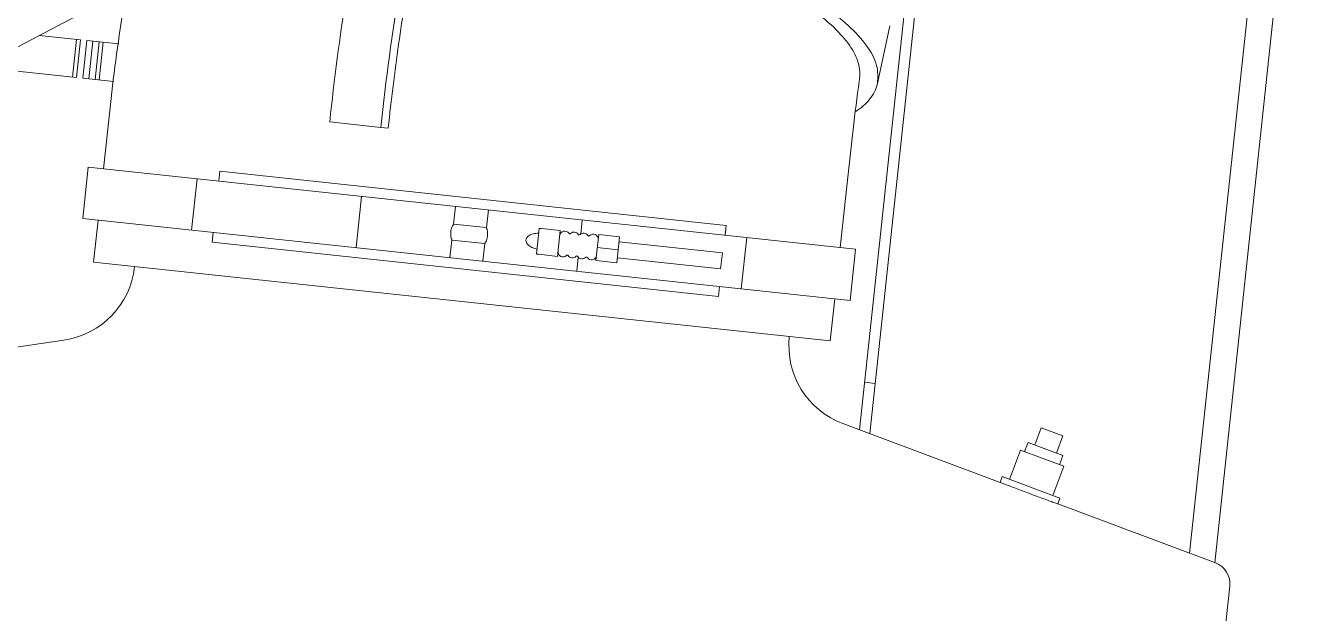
# Model space of a CAD drawing. Header units: millimetres. Extents: x 8265 to 78888, y 1905 to 34251.
# Drawn here: x 38880.53 to 38920.29, y 24191.19 to 24209.31 of the extents above; entities that cross this region are included whole.
import ezdxf

# ---------------------------------------------------------------- set-up
doc = ezdxf.new("R2010")
doc.units = ezdxf.units.MM
doc.layers.add('495_IMPIANTI_001-AM_0', color=6, linetype='Continuous', lineweight=0)

# ---------------------------------------------------------------- blocks, each defined once
blk = doc.blocks.new('gruppo elettrogeno')
at = {"layer": '495_IMPIANTI_001-AM_0'}
for p, q in [((43.969, -198.211), (43.969, -195.039)), ((49.513, -200.168), (44.488, -198.879)), ((44.51, -198.879), (44.51, -227.757)), ((45.31, -225.759), (45.31, -199.09)), ((49.467, -200.35), (49.513, -200.168)), ((51.307, -200.822), (49.467, -200.35)), ((49.458, -201.344), (49.698, -200.409)), ((51.307, -200.822), (51.354, -200.641)), ((56.379, -201.93), (51.354, -200.641)), ((80.542, -201.93), (85.567, -200.641)), ((50.836, -201.697), (51.076, -200.762)), ((50.836, -201.697), (49.458, -201.344)), ((49.516, -201.668), (49.59, -201.377)), ((50.629, -201.954), (49.516, -201.668)), ((49.727, -201.722), (49.585, -202.274)), ((50.418, -201.9), (50.277, -202.452)), ((50.629, -201.954), (50.704, -201.663)), ((55.51, -201.707), (55.51, -218.026)), ((55.84, -201.792), (55.84, -217.843)), ((49.585, -202.274), (50.277, -202.452)), ((55.51, -203.265), (55.84, -203.265)), ((57.03, -204.419), (57.03, -205.724)), ((57.03, -204.419), (79.89, -204.419)), ((58.3, -204.419), (58.3, -204.407)), ((78.62, -204.419), (78.62, -204.407)), ((79.89, -205.724), (79.89, -204.419)), ((60.606, -205.419), (60.606, -205.724)), ((76.314, -205.419), (60.606, -205.419)), ((76.314, -205.419), (76.314, -205.724)), ((56.556, -207.314), (56.556, -205.724)), ((56.556, -205.724), (80.365, -205.724)), ((59.932, -207.314), (59.932, -205.724)), ((65.038, -206.164), (65.038, -205.724)), ((67.949, -206.271), (67.949, -205.724)), ((68.972, -206.271), (68.972, -205.724)), ((71.882, -207.314), (71.882, -205.724)), ((76.989, -207.314), (76.989, -205.724)), ((80.365, -207.314), (80.365, -205.724)), ((63.834, -206.27), (60.63, -206.27)), ((60.63, -206.27), (60.63, -206.768)), ((64.484, -206.119), (63.834, -206.119)), ((63.834, -206.919), (63.834, -206.119)), ((64.484, -206.919), (64.484, -206.119)), ((66.26, -206.119), (65.676, -206.119)), ((65.676, -206.119), (65.676, -206.919)), ((66.326, -206.121), (66.257, -206.119)), ((66.326, -206.121), (66.326, -206.917)), ((68.973, -206.27), (67.948, -206.27)), ((64.484, -206.519), (63.834, -206.519)), ((63.834, -206.768), (60.63, -206.768)), ((64.484, -206.919), (63.834, -206.919)), ((65.038, -207.314), (65.038, -206.874)), ((66.26, -206.919), (65.676, -206.919)), ((66.257, -206.918), (66.326, -206.917)), ((68.973, -206.768), (67.948, -206.768)), ((67.949, -207.314), (67.949, -206.766)), ((68.972, -207.314), (68.972, -206.766)), ((56.556, -207.314), (80.365, -207.314)), ((57.03, -207.314), (57.03, -209.499)), ((60.606, -207.619), (60.606, -207.314)), ((76.314, -207.619), (76.314, -207.314)), ((79.89, -209.499), (79.89, -207.314)), ((76.314, -207.619), (60.606, -207.619)), ((87.696, -207.567), (79.751, -212.903)), ((71.517, -209.495), (71.29, -209.499)), ((73.105, -209.495), (71.517, -209.495)), ((79.871, -210.024), (80.82, -210.024)), ((80.314, -211.192), (80.314, -210.024)), ((80.437, -211.192), (80.437, -210.024)), ((80.636, -210.024), (80.636, -211.192)), ((80.82, -210.024), (80.82, -211.192)), ((81.022, -210.024), (83.617, -210.024)), ((81.022, -211.192), (81.022, -210.024)), ((81.142, -211.192), (81.142, -210.024)), ((80.82, -211.192), (79.829, -211.192)), ((82.299, -211.192), (81.022, -211.192)), ((56.24, -214.28), (56.427, -212.469))]:
    blk.add_line(p, q, dxfattribs=at)
for centre, radius, start, end in [((44.659, -198.211), 0.69, 180, 255.61), ((55.743, -204.407), 2.557, 0, 75.61), ((81.177, -204.407), 2.557, 104.39, 180), ((64.635, -206.27), 0.151, 37.3872, 180), ((64.785, -206.156), 0.037, 217.3872, 322.6128), ((64.934, -206.27), 0.151, 37.3872, 142.6128), ((65.084, -206.156), 0.037, 217.3872, 322.6128), ((65.233, -206.27), 0.151, 39.11, 142.6128), ((65.379, -206.151), 0.037, 219.11, 320.89), ((65.525, -206.27), 0.151, 0, 140.89), ((64.635, -206.768), 0.151, 180, 322.6128), ((64.785, -206.882), 0.037, 37.3872, 142.6128), ((64.934, -206.768), 0.151, 217.3872, 322.6128), ((65.084, -206.882), 0.037, 37.3872, 142.6128), ((65.233, -206.768), 0.151, 217.3872, 320.89), ((65.379, -206.886), 0.037, 39.11, 140.89), ((65.525, -206.768), 0.151, 219.11, 0)]:
    blk.add_arc(centre, radius, start, end, dxfattribs=at)
for points, start_tangent, end_tangent in [([(51.354, -200.641), (51.238, -200.609), (51.099, -200.572), (50.919, -200.524), (50.704, -200.468), (50.468, -200.407), (50.225, -200.345), (49.996, -200.287), (49.797, -200.238), (49.643, -200.2), (49.513, -200.168)], (-0.965105, 0.261864), (-0.971648, 0.236433)), ([(66.326, -206.273), (66.413, -206.286), (66.491, -206.307), (66.558, -206.337), (66.615, -206.373), (66.659, -206.417), (66.688, -206.467), (66.698, -206.519), (66.688, -206.571), (66.659, -206.621), (66.615, -206.664), (66.558, -206.701), (66.491, -206.73), (66.413, -206.752), (66.326, -206.765)], (0.996185, -0.087272), (-0.996185, -0.087272)), ([(67.944, -206.756), (67.924, -206.707), (67.904, -206.639), (67.892, -206.56), (67.892, -206.478), (67.904, -206.398), (67.924, -206.331), (67.942, -206.286)], (0.916459, 0.400129), (-0.917541, 0.397641)), ([(68.977, -206.282), (68.996, -206.33), (69.016, -206.398), (69.029, -206.478), (69.029, -206.56), (69.016, -206.639), (68.996, -206.707), (68.979, -206.751)], (-0.916458, -0.400131), (0.917538, -0.397649)), ([(57.03, -209.499), (57.023, -210.984), (56.995, -212.477), (56.992, -212.577)], (0.000001, -1), (-0.027899, -0.999611)), ([(71.29, -209.499), (71.247, -212.105), (71.12, -214.672), (70.912, -217.179)], (-0.000001, -1), (-0.099753, -0.995012)), ([(71.517, -209.495), (71.029, -218.322), (70.926, -219.186)], (0.001722, -0.999999), (-0.125228, -0.992128)), ([(73.105, -209.495), (72.719, -217.376)], (0.001722, -0.999999), (-0.10049, -0.994938)), ([(79.561, -214.866), (79.777, -212.642), (79.89, -209.499)], (0.121339, 0.992611), (-0.000008, 1)), ([(57.003, -211.543), (56.617, -211.959), (56.427, -212.469)], (-0.777116, -0.629357), (-0.103573, -0.994622)), ([(56.427, -212.469), (56.427, -212.476), (56.514, -213.021), (56.878, -213.581), (57.508, -214.145), (58.391, -214.698), (59.506, -215.227), (60.827, -215.721), (62.322, -216.167), (63.957, -216.556), (65.694, -216.877), (67.492, -217.124), (69.309, -217.291), (71.102, -217.373)], (-0.103573, -0.994622), (0.999749, -0.022422)), ([(70.912, -217.179), (69.305, -217.106), (67.674, -216.96), (66.057, -216.746), (64.485, -216.469), (62.993, -216.133), (61.611, -215.745), (60.37, -215.315), (59.291, -214.85), (58.402, -214.361), (57.718, -213.856), (57.255, -213.349), (57.021, -212.847), (56.994, -212.577)], (-0.999722, 0.023598), (0.025719, 0.999669))]:
    blk.add_spline(points, degree=3, dxfattribs=dict(at, start_tangent=start_tangent, end_tangent=end_tangent))

msp = doc.modelspace()

# ---------------------------------------------------------------- block references
at = {"layer": '495_IMPIANTI_001-AM_0', "linetype": 'Continuous', "rotation": 173.8923967405046}
msp.add_blockref('gruppo elettrogeno', (38940.311, 23990.259), dxfattribs=at)

doc.saveas('drawing.dxf')
